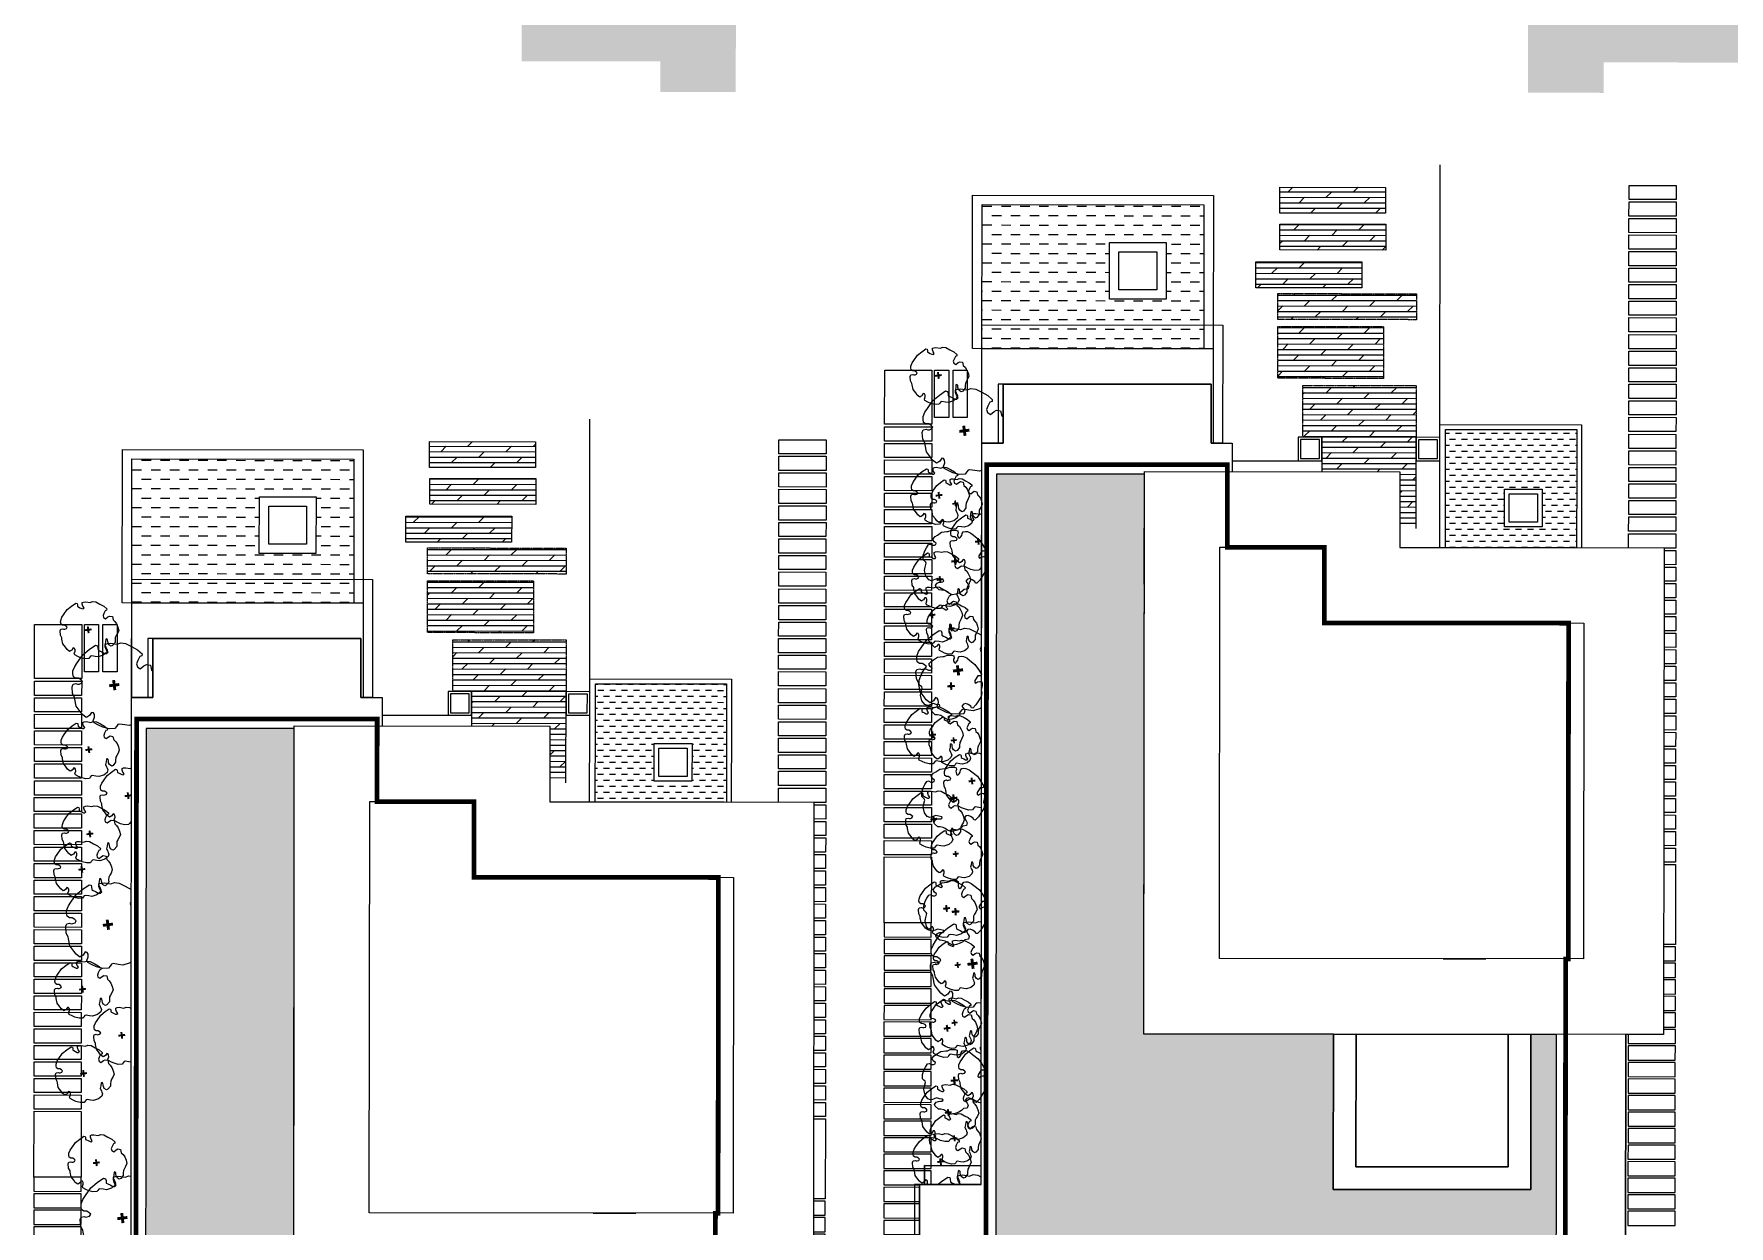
# Model space of a CAD drawing. Header units: millimetres. Extents: x -1030105 to 906887, y -616134 to 1220667.
# Drawn here: x -951746 to -915849, y -465396 to -440154 of the extents above; entities that cross this region are included whole.
import ezdxf

# ---------------------------------------------------------------- set-up
doc = ezdxf.new("R2010")
doc.units = ezdxf.units.MM
doc.header["$MEASUREMENT"] = 0
for name, pattern in [('240930  KHU B- TMB gời inno$0$HIDDEN_FEATURES', [0.16, 0.12, -0.04]), ('HIDDEN', [9.525, 6.35, -3.175]), ('XR-BV-3F PLAN$0$HIDDEN', [9.525, 6.35, -3.175])]:
    doc.linetypes.add(name, pattern=pattern)
doc.layers.get('Defpoints').update_dxf_attribs({"color": 1})
doc.layers.add('+ toa do mong', color=7, linetype='Continuous', true_color=0xfa1a05)
for name, color, linetype, lineweight in [('240930  KHU B- TMB gời inno$0$1. I-FURN', 252, 'Continuous', 18), ('240930  KHU B- TMB gời inno$0$GFA', 6, 'Continuous', 0), ('GFA', 6, 'Continuous', 0), ('QH_KTCQ_Caycanhquan', 97, 'Continuous', 18), ('XR-BV-3F PLAN$0$DA-FLOR-OTLN', 9, 'Continuous', 5), ('XR-BV-3F PLAN$0$DA-ROOF', 6, 'XR-BV-3F PLAN$0$HIDDEN', 20)]:
    doc.layers.add(name, color=color, linetype=linetype, lineweight=lineweight)
for name, color, linetype in [('240930  KHU B- TMB gời inno$0$DA-WALL-LOW', 1, 'Continuous'), ('240930  KHU B- TMB gời inno$0$XREF_LBC_ZONE B_BEACH VILLA 22 11 11$0$DA-FLOR-OTLN', 9, 'Continuous'), ('240930  KHU B- TMB gời inno$0$XREF_LBC_ZONE B_BEACH VILLA 22 11 11$0$DA-FLOR-PATT', 251, 'Continuous'), ('240930  KHU B- TMB gời inno$0$XREF_LBC_ZONE B_BEACH VILLA 22 11 11$0$DA-WALL-LOW', 1, 'Continuous'), ('DA-LANS-TREE', 7, 'Continuous'), ('DA-WALL-LOW', 1, 'Continuous'), ('XREF_LBC_ZONE B_BEACH VILLA 22 11 11$0$DA-FLOR-PATT', 251, 'Continuous')]:
    doc.layers.add(name, color=color, linetype=linetype)

# ---------------------------------------------------------------- blocks, each defined once
blk = doc.blocks.new('240930  KHU B- TMB gời inno$0$River Semi Roof plan')
at = {"layer": 'GFA', "true_color": 0x8c7854}
h = blk.add_hatch(dxfattribs=at)
h.set_pattern_fill('DOLMIT', color=35, scale=0.463266, angle=180)
h.set_pattern_definition([(180, (-298548.08297, -27398.88643), (4e-17, -0.115816588506), []), (225, (-298548.08297, -27398.88643), (0.23163317662, -0.23163317662), [0.1637893902, -0.32757878043])])
edge = h.paths.add_edge_path()
edge.add_line((11140, -15027), (11140, -21596))
edge.add_line((11140, -21596), (14212, -21596))
edge.add_line((14212, -21596), (14212, -23197))
edge.add_line((14212, -23197), (13569, -23197))
edge.add_line((13569, -23197), (13569, -26133))
edge.add_line((13569, -26133), (11277, -26133))
edge.add_line((11277, -26133), (11277, -24016))
edge.add_line((11277, -24016), (8955, -24016))
edge.add_line((8955, -24016), (8955, -15027))
edge.add_line((8955, -15027), (11140, -15027))
blk = doc.blocks.new('*U1352')
at = {"ltscale": 0.2}
blk.add_wipeout([(1098, 2400), (1098, 0), (0, 0), (0, 2400)], dxfattribs=at)
at = {"linetype": '240930  KHU B- TMB gời inno$0$HIDDEN_FEATURES', "ltscale": 20}
blk.add_lwpolyline([(0, 2400), (0, 0), (1098, 0), (1098, 2400)], close=True, dxfattribs=at)
blk = doc.blocks.new('*U1353')
at = {"ltscale": 0.2}
blk.add_wipeout([(1098, 2242), (1098, 0), (0, 0), (0, 2242)], dxfattribs=at)
at = {"linetype": '240930  KHU B- TMB gời inno$0$HIDDEN_FEATURES', "ltscale": 20}
blk.add_lwpolyline([(0, 2242), (0, 0), (1098, 0), (1098, 2242)], close=True, dxfattribs=at)
blk = doc.blocks.new('*U1354')
at = {"ltscale": 0.2}
blk.add_wipeout([(549, 2935), (549, 0), (0, 0), (0, 2935)], dxfattribs=at)
at = {"linetype": '240930  KHU B- TMB gời inno$0$HIDDEN_FEATURES', "ltscale": 20}
blk.add_lwpolyline([(0, 2935), (0, 0), (549, 0), (549, 2935)], close=True, dxfattribs=at)
blk = doc.blocks.new('*U1391')
at = {"ltscale": 0.2}
blk.add_wipeout([(549, 2242), (549, 0), (0, 0), (0, 2242)], dxfattribs=at)
at = {"color": 0, "linetype": 'ByBlock', "ltscale": 0.2}
blk.add_lwpolyline([(0, 2242), (0, 0), (549, 0), (549, 2242)], close=True, dxfattribs=at)
blk = doc.blocks.new('Xref Khu Spa-Wellness - TBM$0$TREE_T')
at = {"const_width": 100}
for points in [[(-124, 124), (124, -124)], [(124, 124), (-124, -124)]]:
    blk.add_lwpolyline(points, dxfattribs=at)
blk = doc.blocks.new('Xref Khu Spa-Wellness - TBM$0$TREE_5')
at = {"layer": 'QH_KTCQ_Caycanhquan', "color": 114, "true_color": 0x139b48}
blk.add_lwpolyline([(-936, 1164), (-781, 1299), (-578, 1386), (-423, 1425), (-249, 1454), (-181, 1415), (-143, 1289), (-85, 1222), (-17, 1193), (41, 1222), (31, 1347), (60, 1425), (80, 1473), (244, 1473), (370, 1434), (592, 1376), (776, 1212), (824, 1164), (960, 1106), (1114, 932), (1143, 845), (1076, 768), (1018, 748), (979, 710), (931, 642), (940, 565), (1018, 555), (1114, 565), (1192, 623), (1289, 632), (1366, 565), (1424, 487), (1472, 323), (1482, 169), (1501, -160), (1434, -440), (1356, -691), (1289, -720), (1240, -682), (1182, -614), (1124, -624), (1037, -643), (931, -662), (873, -701), (863, -769), (969, -798), (1056, -856), (1105, -923), (1066, -991), (989, -1068), (786, -1174), (718, -1290), (573, -1377), (341, -1416), (109, -1455), (-94, -1445), (-133, -1387), (-94, -1319), (-124, -1167), (-158, -1051), (-245, -987), (-362, -999), (-402, -1151), (-439, -1243), (-568, -1308), (-704, -1194), (-829, -1184), (-965, -1145), (-1129, -1049), (-1265, -942), (-1313, -778), (-1332, -653), (-1352, -546), (-1429, -421), (-1497, -334), (-1497, -131), (-1458, -54), (-1323, -44), (-1226, -92), (-1158, -160), (-1110, -208), (-1042, -218), (-1023, -170), (-1100, -44), (-1158, 82), (-1274, 140), (-1342, 178), (-1419, 227), (-1468, 352), (-1419, 565), (-1265, 787), (-1129, 864), (-965, 951), (-936, 999), (-936, 1086)], close=True, dxfattribs=at)
blk.add_blockref('Xref Khu Spa-Wellness - TBM$0$TREE_T', (0, 0), dxfattribs=at)
blk = doc.blocks.new('240930  KHU B- TMB gời inno$0$XCVVDFDF')
at = {"true_color": 0xcbc043}
h = blk.add_hatch(dxfattribs=at)
h.set_pattern_fill('AR-HBONE', color=53, scale=0.05, angle=137.6672496)
h.paths.add_polyline_path([(19904.251, -1664.718), (19904.251, -1669.416), (19904.506, -1669.416), (19904.506, -1664.718)])
at = {"true_color": 0x5d8311}
h = blk.add_hatch(dxfattribs=at)
h.set_pattern_fill('ANSI31', color=66)
h.paths.add_polyline_path([(19909.58, -1673.064), (19909.58, -1670.822), (19910.129, -1670.822), (19910.129, -1673.064)])
h.paths.add_polyline_path([(19910.129, -1673.064), (19910.129, -1670.822), (19909.58, -1670.822), (19909.58, -1673.064)])
h.paths.add_polyline_path([(19908.801, -1673.07), (19908.801, -1670.828), (19909.35, -1670.828), (19909.35, -1673.07)])
h.paths.add_polyline_path([(19909.35, -1673.07), (19909.35, -1670.828), (19908.801, -1670.828), (19908.801, -1673.07)])
h.paths.add_polyline_path([(19908, -1672.562), (19908, -1670.32), (19908.549, -1670.32), (19908.549, -1672.562)])
h.paths.add_polyline_path([(19908.549, -1672.562), (19908.549, -1670.32), (19908, -1670.32), (19908, -1672.562)])
h.paths.add_polyline_path([(19907.328, -1673.718), (19907.328, -1670.783), (19907.877, -1670.783), (19907.877, -1673.718)])
h.paths.add_polyline_path([(19907.877, -1673.718), (19907.877, -1670.783), (19907.328, -1670.783), (19907.328, -1673.718)])
h.paths.add_polyline_path([(19906.084, -1673.025), (19906.084, -1670.783), (19907.182, -1670.783), (19907.182, -1673.025)])
h.paths.add_polyline_path([(19907.182, -1673.025), (19907.182, -1670.783), (19906.084, -1670.783), (19906.084, -1673.025)])
h.paths.add_polyline_path([(19904.837, -1673.718), (19904.837, -1671.318), (19905.935, -1671.318), (19905.935, -1673.718)])
h.paths.add_polyline_path([(19905.935, -1673.718), (19905.935, -1671.318), (19904.837, -1671.318), (19904.837, -1673.718)])
h = blk.add_hatch(dxfattribs=at)
h.set_pattern_fill('ANSI31', color=66)
h.paths.add_polyline_path([(19904.837, -1673.718), (19904.837, -1671.318), (19905.935, -1671.318), (19905.935, -1673.718)])
h.paths.add_polyline_path([(19905.935, -1673.718), (19905.935, -1671.318), (19904.837, -1671.318), (19904.837, -1673.718)])
at = {"layer": '240930  KHU B- TMB gời inno$0$XREF_LBC_ZONE B_BEACH VILLA 22 11 11$0$DA-FLOR-PATT'}
h = blk.add_hatch(dxfattribs=at)
h.set_pattern_fill('DASH', color=153, scale=1.6, angle=90)
h.set_pattern_definition([(90, (20142.20993, -1612.81), (-0.2, 0.2), [0.2, -0.2])])
h.paths.add_polyline_path([(19907.756, -1667.218), (19908.956, -1667.218), (19908.956, -1668.418), (19907.756, -1668.418)], flags=16)
h.paths.add_polyline_path([(19906.706, -1664.518), (19909.756, -1664.518), (19909.756, -1669.218), (19906.706, -1669.218)])
h = blk.add_hatch(dxfattribs=at)
h.set_pattern_fill('DASH', color=153, scale=0.04, angle=90)
h.set_pattern_definition([(90, (19775.41599, -1612.61), (-0.127, 0.127), [0.127, -0.127])])
h.paths.add_polyline_path([(19902.944, -1676.386), (19902.944, -1675.586), (19903.744, -1675.586), (19903.744, -1676.386)], flags=16)
h.paths.add_polyline_path([(19901.656, -1674.338), (19905.006, -1674.338), (19905.006, -1677.118), (19901.656, -1677.118)])
at = {"elevation": 0}
for points in [[(19889.006, -1664.413), (19889.006, -1663.113), (19881.196, -1663.113), (19881.196, -1669.268), (19883.096, -1669.268)], [(19904.706, -1669.268), (19905.956, -1669.268), (19905.956, -1664.863), (19904.706, -1664.863)], [(19902.506, -1669.718), (19902.506, -1669.718)]]:
    blk.add_lwpolyline(points, dxfattribs=at)
at = {"layer": '240930  KHU B- TMB gời inno$0$1. I-FURN'}
blk.add_line((19899.506, -1664.518), (19884.806, -1664.518), dxfattribs=at)
for points in [[(19889.406, -1664.518), (19889.406, -1663.318), (19881.806, -1663.318)], [(19899.506, -1665.318), (19899.506, -1664.518), (19904.706, -1664.518), (19904.706, -1665.418)], [(19904.706, -1664.518), (19904.706, -1669.718), (19904.206, -1669.718)], [(19904.506, -1664.718), (19904.506, -1669.416), (19904.506, -1669.416)]]:
    blk.add_lwpolyline(points, dxfattribs=at)
blk.add_lwpolyline([(19904.706, -1664.518), (19907.206, -1664.518), (19907.206, -1669.618), (19904.706, -1669.618)], close=True, dxfattribs=at)
at = {"layer": '240930  KHU B- TMB gời inno$0$1. I-FURN', "elevation": 0}
blk.add_lwpolyline([(19904.506, -1669.416), (19902.905, -1669.416)], dxfattribs=at)
at = {"layer": '240930  KHU B- TMB gời inno$0$DA-WALL-LOW', "color": 251}
blk.add_lwpolyline([(19882.806, -1667.768), (19881.806, -1667.768), (19881.786, -1663.313), (19889.406, -1663.318), (19889.406, -1664.518), (19907.206, -1664.518), (19907.206, -1669.618), (19904.706, -1669.618), (19904.706, -1669.718), (19902.905, -1669.718)], dxfattribs=at)
blk.add_lwpolyline([(19903.806, -1669.718), (19902.905, -1669.718), (19902.905, -1671.718), (19903.806, -1671.718)], close=True, dxfattribs=at)
at = {"layer": '240930  KHU B- TMB gời inno$0$XREF_LBC_ZONE B_BEACH VILLA 22 11 11$0$DA-FLOR-OTLN'}
blk.add_lwpolyline([(19904.706, -1664.518), (19906.706, -1664.518), (19906.706, -1669.418), (19904.706, -1669.418)], close=True, dxfattribs=at)
at = {"layer": '240930  KHU B- TMB gời inno$0$XREF_LBC_ZONE B_BEACH VILLA 22 11 11$0$DA-FLOR-OTLN', "color": 251, "elevation": 0}
blk.add_lwpolyline([(19904.337, -1671.718), (19903.806, -1671.718), (19903.806, -1669.718), (19904.337, -1669.718)], close=True, dxfattribs=at)
at = {"layer": '240930  KHU B- TMB gời inno$0$XREF_LBC_ZONE B_BEACH VILLA 22 11 11$0$DA-FLOR-PATT'}
blk.add_line((19904.706, -1674.218), (19910.606, -1674.218), dxfattribs=at)
for points in [[(19888.246, -1662.46), (19887.946, -1662.46), (19887.946, -1663.46), (19888.246, -1663.46)], [(19888.596, -1662.46), (19888.296, -1662.46), (19888.296, -1663.46), (19888.596, -1663.46)], [(19888.946, -1662.46), (19888.646, -1662.46), (19888.646, -1663.46), (19888.946, -1663.46)], [(19889.296, -1662.46), (19888.996, -1662.46), (19888.996, -1663.46), (19889.296, -1663.46)], [(19889.646, -1662.46), (19889.346, -1662.46), (19889.346, -1663.46), (19889.646, -1663.46)], [(19889.996, -1662.46), (19889.696, -1662.46), (19889.696, -1663.46), (19889.996, -1663.46)], [(19890.346, -1662.46), (19890.046, -1662.46), (19890.046, -1663.46), (19890.346, -1663.46)], [(19890.696, -1662.46), (19890.396, -1662.46), (19890.396, -1663.46), (19890.696, -1663.46)], [(19891.046, -1662.46), (19890.746, -1662.46), (19890.746, -1663.46), (19891.046, -1663.46)], [(19891.396, -1662.46), (19891.096, -1662.46), (19891.096, -1663.46), (19891.396, -1663.46)], [(19891.746, -1662.46), (19891.446, -1662.46), (19891.446, -1663.46), (19891.746, -1663.46)], [(19892.096, -1662.46), (19891.796, -1662.46), (19891.796, -1663.46), (19892.096, -1663.46)], [(19892.446, -1662.46), (19892.146, -1662.46), (19892.146, -1663.46), (19892.446, -1663.46)], [(19892.796, -1662.46), (19892.496, -1662.46), (19892.496, -1663.46), (19892.796, -1663.46)], [(19893.146, -1662.46), (19892.846, -1662.46), (19892.846, -1663.46), (19893.146, -1663.46)], [(19893.496, -1662.46), (19893.196, -1662.46), (19893.196, -1663.46), (19893.496, -1663.46)], [(19893.846, -1662.46), (19893.546, -1662.46), (19893.546, -1663.46), (19893.846, -1663.46)], [(19894.196, -1662.46), (19893.896, -1662.46), (19893.896, -1663.46), (19894.196, -1663.46)], [(19894.546, -1662.46), (19894.246, -1662.46), (19894.246, -1663.46), (19894.546, -1663.46)], [(19894.546, -1662.46), (19895.94, -1662.46), (19895.94, -1663.46), (19894.546, -1663.46)], [(19895.986, -1662.46), (19896.286, -1662.46), (19896.286, -1663.46), (19895.986, -1663.46)], [(19896.336, -1662.46), (19896.636, -1662.46), (19896.636, -1663.46), (19896.336, -1663.46)], [(19896.686, -1662.46), (19896.986, -1662.46), (19896.986, -1663.46), (19896.686, -1663.46)], [(19897.036, -1662.46), (19897.336, -1662.46), (19897.336, -1663.46), (19897.036, -1663.46)], [(19897.386, -1662.46), (19897.686, -1662.46), (19897.686, -1663.46), (19897.386, -1663.46)], [(19897.736, -1662.46), (19898.036, -1662.46), (19898.036, -1663.46), (19897.736, -1663.46)], [(19898.086, -1662.46), (19898.386, -1662.46), (19898.386, -1663.46), (19898.086, -1663.46)], [(19898.436, -1662.46), (19898.736, -1662.46), (19898.736, -1663.46), (19898.436, -1663.46)], [(19898.786, -1662.46), (19899.086, -1662.46), (19899.086, -1663.46), (19898.786, -1663.46)], [(19899.136, -1662.46), (19899.436, -1662.46), (19899.436, -1663.46), (19899.136, -1663.46)], [(19899.486, -1662.46), (19899.786, -1662.46), (19899.786, -1663.46), (19899.486, -1663.46)], [(19899.836, -1662.46), (19900.136, -1662.46), (19900.136, -1663.46), (19899.836, -1663.46)], [(19900.186, -1662.46), (19900.486, -1662.46), (19900.486, -1663.46), (19900.186, -1663.46)], [(19900.536, -1662.46), (19900.836, -1662.46), (19900.836, -1663.46), (19900.536, -1663.46)], [(19900.886, -1662.46), (19901.186, -1662.46), (19901.186, -1663.46), (19900.886, -1663.46)], [(19901.236, -1662.46), (19901.536, -1662.46), (19901.536, -1663.46), (19901.236, -1663.46)], [(19901.586, -1662.46), (19901.886, -1662.46), (19901.886, -1663.46), (19901.586, -1663.46)], [(19901.936, -1662.46), (19902.236, -1662.46), (19902.236, -1663.46), (19901.936, -1663.46)], [(19902.286, -1662.46), (19902.586, -1662.46), (19902.586, -1663.46), (19902.286, -1663.46)], [(19902.636, -1662.46), (19902.936, -1662.46), (19902.936, -1663.46), (19902.636, -1663.46)], [(19902.996, -1662.46), (19903.296, -1662.46), (19903.296, -1663.46), (19902.996, -1663.46)], [(19903.346, -1662.46), (19903.646, -1662.46), (19903.646, -1663.46), (19903.346, -1663.46)], [(19903.696, -1662.46), (19903.996, -1662.46), (19903.996, -1663.46), (19903.696, -1663.46)], [(19904.046, -1662.46), (19904.346, -1662.46), (19904.346, -1663.46), (19904.046, -1663.46)], [(19904.396, -1662.46), (19904.696, -1662.46), (19904.696, -1663.46), (19904.396, -1663.46)], [(19904.746, -1662.46), (19905.046, -1662.46), (19905.046, -1663.46), (19904.746, -1663.46)], [(19905.106, -1662.46), (19906.246, -1662.46), (19906.246, -1663.46), (19905.106, -1663.46)], [(19906.246, -1663.518), (19906.246, -1663.818), (19905.246, -1663.818), (19905.246, -1663.518)], [(19906.246, -1663.908), (19906.246, -1664.208), (19905.246, -1664.208), (19905.246, -1663.908)], [(19906.706, -1664.318), (19909.956, -1664.318), (19909.956, -1669.418), (19906.706, -1669.418)], [(19906.706, -1664.518), (19909.756, -1664.518), (19909.756, -1669.218), (19906.706, -1669.218)], [(19907.756, -1667.218), (19908.956, -1667.218), (19908.956, -1668.418), (19907.756, -1668.418)], [(19907.956, -1667.418), (19908.756, -1667.418), (19908.756, -1668.218), (19907.956, -1668.218)], [(19901.556, -1674.218), (19905.106, -1674.218), (19905.106, -1677.218), (19901.556, -1677.218)], [(19901.656, -1674.338), (19905.006, -1674.338), (19905.006, -1677.118), (19901.656, -1677.118)], [(19902.944, -1675.586), (19903.744, -1675.586), (19903.744, -1676.386), (19902.944, -1676.386)], [(19903.044, -1675.686), (19903.644, -1675.686), (19903.644, -1676.286), (19903.044, -1676.286)], [(19888.456, -1678.218), (19888.156, -1678.218), (19888.156, -1679.218), (19888.456, -1679.218)], [(19888.806, -1678.218), (19888.506, -1678.218), (19888.506, -1679.218), (19888.806, -1679.218)], [(19889.156, -1678.218), (19888.856, -1678.218), (19888.856, -1679.218), (19889.156, -1679.218)], [(19889.506, -1678.218), (19889.206, -1678.218), (19889.206, -1679.218), (19889.506, -1679.218)], [(19889.856, -1678.218), (19889.556, -1678.218), (19889.556, -1679.218), (19889.856, -1679.218)], [(19890.206, -1678.218), (19889.906, -1678.218), (19889.906, -1679.218), (19890.206, -1679.218)], [(19890.556, -1678.218), (19890.256, -1678.218), (19890.256, -1679.218), (19890.556, -1679.218)], [(19890.906, -1678.218), (19890.606, -1678.218), (19890.606, -1679.218), (19890.906, -1679.218)], [(19891.256, -1678.218), (19890.956, -1678.218), (19890.956, -1679.218), (19891.256, -1679.218)], [(19891.606, -1678.218), (19891.306, -1678.218), (19891.306, -1679.218), (19891.606, -1679.218)], [(19891.956, -1678.218), (19891.656, -1678.218), (19891.656, -1679.218), (19891.956, -1679.218)], [(19892.306, -1678.218), (19892.006, -1678.218), (19892.006, -1679.218), (19892.306, -1679.218)], [(19892.656, -1678.218), (19892.356, -1678.218), (19892.356, -1679.218), (19892.656, -1679.218)], [(19893.006, -1678.218), (19892.706, -1678.218), (19892.706, -1679.218), (19893.006, -1679.218)], [(19893.356, -1678.218), (19893.056, -1678.218), (19893.056, -1679.218), (19893.356, -1679.218)], [(19893.706, -1678.218), (19893.406, -1678.218), (19893.406, -1679.218), (19893.706, -1679.218)], [(19894.056, -1678.218), (19893.756, -1678.218), (19893.756, -1679.218), (19894.056, -1679.218)], [(19894.106, -1678.218), (19895.8, -1678.218), (19895.8, -1679.218), (19894.106, -1679.218)], [(19895.846, -1678.218), (19896.146, -1678.218), (19896.146, -1679.218), (19895.846, -1679.218)], [(19896.196, -1678.218), (19896.496, -1678.218), (19896.496, -1679.218), (19896.196, -1679.218)], [(19896.546, -1678.218), (19896.846, -1678.218), (19896.846, -1679.218), (19896.546, -1679.218)], [(19896.896, -1678.218), (19897.196, -1678.218), (19897.196, -1679.218), (19896.896, -1679.218)], [(19897.246, -1678.218), (19897.546, -1678.218), (19897.546, -1679.218), (19897.246, -1679.218)], [(19897.596, -1678.218), (19897.896, -1678.218), (19897.896, -1679.218), (19897.596, -1679.218)], [(19897.946, -1678.218), (19898.246, -1678.218), (19898.246, -1679.218), (19897.946, -1679.218)], [(19898.296, -1678.218), (19898.596, -1678.218), (19898.596, -1679.218), (19898.296, -1679.218)], [(19898.646, -1678.218), (19898.946, -1678.218), (19898.946, -1679.218), (19898.646, -1679.218)], [(19898.996, -1678.218), (19899.296, -1678.218), (19899.296, -1679.218), (19898.996, -1679.218)], [(19899.346, -1678.218), (19899.646, -1678.218), (19899.646, -1679.218), (19899.346, -1679.218)], [(19899.696, -1678.218), (19899.996, -1678.218), (19899.996, -1679.218), (19899.696, -1679.218)], [(19900.046, -1678.218), (19900.346, -1678.218), (19900.346, -1679.218), (19900.046, -1679.218)], [(19900.396, -1678.218), (19900.696, -1678.218), (19900.696, -1679.218), (19900.396, -1679.218)], [(19900.746, -1678.218), (19901.046, -1678.218), (19901.046, -1679.218), (19900.746, -1679.218)], [(19901.096, -1678.218), (19901.396, -1678.218), (19901.396, -1679.218), (19901.096, -1679.218)], [(19901.446, -1678.218), (19901.746, -1678.218), (19901.746, -1679.218), (19901.446, -1679.218)], [(19901.796, -1678.218), (19902.096, -1678.218), (19902.096, -1679.218), (19901.796, -1679.218)], [(19902.146, -1678.218), (19902.446, -1678.218), (19902.446, -1679.218), (19902.146, -1679.218)], [(19902.496, -1678.218), (19902.796, -1678.218), (19902.796, -1679.218), (19902.496, -1679.218)], [(19902.856, -1678.218), (19903.156, -1678.218), (19903.156, -1679.218), (19902.856, -1679.218)], [(19903.206, -1678.218), (19903.506, -1678.218), (19903.506, -1679.218), (19903.206, -1679.218)], [(19903.556, -1678.218), (19903.856, -1678.218), (19903.856, -1679.218), (19903.556, -1679.218)], [(19903.906, -1678.218), (19904.206, -1678.218), (19904.206, -1679.218), (19903.906, -1679.218)], [(19904.256, -1678.218), (19904.556, -1678.218), (19904.556, -1679.218), (19904.256, -1679.218)], [(19904.606, -1678.218), (19904.906, -1678.218), (19904.906, -1679.218), (19904.606, -1679.218)], [(19904.966, -1678.218), (19905.266, -1678.218), (19905.266, -1679.218), (19904.966, -1679.218)], [(19905.316, -1678.218), (19905.616, -1678.218), (19905.616, -1679.218), (19905.316, -1679.218)], [(19905.666, -1678.218), (19905.966, -1678.218), (19905.966, -1679.218), (19905.666, -1679.218)], [(19906.016, -1678.218), (19906.316, -1678.218), (19906.316, -1679.218), (19906.016, -1679.218)], [(19906.366, -1678.218), (19906.666, -1678.218), (19906.666, -1679.218), (19906.366, -1679.218)], [(19906.716, -1678.218), (19907.016, -1678.218), (19907.016, -1679.218), (19906.716, -1679.218)], [(19907.076, -1678.218), (19907.376, -1678.218), (19907.376, -1679.218), (19907.076, -1679.218)], [(19907.426, -1678.218), (19907.726, -1678.218), (19907.726, -1679.218), (19907.426, -1679.218)], [(19907.776, -1678.218), (19908.076, -1678.218), (19908.076, -1679.218), (19907.776, -1679.218)], [(19908.126, -1678.218), (19908.426, -1678.218), (19908.426, -1679.218), (19908.126, -1679.218)], [(19908.476, -1678.218), (19908.776, -1678.218), (19908.776, -1679.218), (19908.476, -1679.218)], [(19908.826, -1678.218), (19909.126, -1678.218), (19909.126, -1679.218), (19908.826, -1679.218)], [(19909.176, -1678.218), (19909.476, -1678.218), (19909.476, -1679.218), (19909.176, -1679.218)], [(19909.526, -1678.218), (19909.826, -1678.218), (19909.826, -1679.218), (19909.526, -1679.218)], [(19909.876, -1678.218), (19910.176, -1678.218), (19910.176, -1679.218), (19909.876, -1679.218)]]:
    blk.add_lwpolyline(points, close=True, dxfattribs=at)
at = {"layer": 'QH_KTCQ_Caycanhquan', "color": 116}
for p, xscale, yscale, zscale, rotation in [((19896.742, -1663.509, -0.003), 0.0004092055995215086, 0.0004092055995215086, 0.0004092055995215086, 52.2616449089547), ((19898.526, -1663.485, -0.003), 0.0004092055995215086, 0.0004092055995215086, 0.0004092055995215086, 52.2616449089547), ((19899.892, -1664.02, -0.003), 0.0006138083992822629, 0.0006138083992822629, 0.0006138083992822629, 52.26164490895471), ((19901.063, -1663.468, -0.003), 0.0004092055995215086, 0.0004092055995215086, 0.0004092055995215086, 52.2616449089547), ((19888.32, -1664.213, -0.003), 0.0006138083992822629, 0.0006138083992822629, 0.0006138083992822629, 52.26164490895471), ((19889.491, -1663.662, -0.003), 0.0004092055995215086, 0.0004092055995215086, 0.0004092055995215086, 52.2616449089547), ((19890.531, -1663.822, -0.003), 0.0004092055995215086, 0.0004092055995215086, 0.0004092055995215086, 52.2616449089547), ((19892.315, -1663.798, -0.003), 0.0004092055995215086, 0.0004092055995215086, 0.0004092055995215086, 52.2616449089547), ((19893.681, -1664.333, -0.003), 0.0006138083992822629, 0.0006138083992822629, 0.0006138083992822629, 52.26164490895471), ((19894.852, -1663.782, -0.003), 0.0004092055995215086, 0.0004092055995215086, 0.0004092055995215086, 52.2616449089547), ((19901.815, -1663.637, -0.003), 0.0004092055995215086, 0.0004092055995215086, 0.0004092055995215086, 52.2616449089547), ((19903.599, -1663.613, -0.003), 0.0004092055995215086, 0.0004092055995215086, 0.0004092055995215086, 52.2616449089547), ((19904.965, -1664.149, -0.003), 0.0006138083992822629, 0.0006138083992822629, 0.0006138083992822629, 52.26164490895471), ((19906.136, -1663.597, -0.003), 0.0004092055995215086, 0.0004092055995215086, 0.0004092055995215086, 52.2616449089547), ((19891.34, -1664.631, -0.003), 0.0004092055995215086, 0.0004092055995215086, 0.0004092055995215086, 52.2616449089547), ((19897.551, -1664.317, -0.003), 0.0004092055995215086, 0.0004092055995215086, 0.0004092055995215086, 52.2616449089547), ((19902.624, -1664.446, -0.003), 0.0004092055995215086, 0.0004092055995215086, 0.0004092055995215086, 52.2616449089547)]:
    blk.add_blockref('Xref Khu Spa-Wellness - TBM$0$TREE_5', p, dxfattribs=dict(at, xscale=xscale, yscale=yscale, zscale=zscale, rotation=rotation))
at = {"layer": '240930  KHU B- TMB gời inno$0$XREF_LBC_ZONE B_BEACH VILLA 22 11 11$0$DA-FLOR-PATT', "color": 251, "true_color": 0x636466, "extrusion": (4.83519e-08, -1.10945e-15, -1), "xscale": 0.001, "yscale": 0.001, "zscale": -0.001, "rotation": 180}
for name, p in [('*U1391', (-19908.801, -1670.828, 0.001)), ('*U1391', (-19909.58, -1670.822, 0.001)), ('*U1352', (-19904.837, -1671.318, 0.001))]:
    blk.add_blockref(name, p, dxfattribs=at)
at = {"layer": '240930  KHU B- TMB gời inno$0$DA-WALL-LOW', "color": 251, "true_color": 0x636466}
blk.add_lwpolyline([(19902.905, -1673.718), (19904.837, -1673.718), (19904.837, -1671.718), (19903.806, -1671.718)], dxfattribs=at)
at = {"layer": '240930  KHU B- TMB gời inno$0$XREF_LBC_ZONE B_BEACH VILLA 22 11 11$0$DA-FLOR-OTLN', "color": 7}
blk.add_line((19904.837, -1673.718, 0), (19904.837, -1671.718, 0), dxfattribs=at)
at = {"layer": '240930  KHU B- TMB gời inno$0$XREF_LBC_ZONE B_BEACH VILLA 22 11 11$0$DA-FLOR-PATT', "color": 251, "elevation": 0}
blk.add_lwpolyline([(19904.787, -1671.668), (19904.787, -1671.268), (19904.387, -1671.268), (19904.387, -1671.668)], close=True, dxfattribs=at)
at = {"layer": '240930  KHU B- TMB gời inno$0$XREF_LBC_ZONE B_BEACH VILLA 22 11 11$0$DA-FLOR-PATT', "color": 7, "elevation": 0}
blk.add_lwpolyline([(19904.787, -1674.168), (19904.787, -1673.768), (19904.387, -1673.768), (19904.387, -1674.168)], close=True, dxfattribs=at)
at = {"layer": '240930  KHU B- TMB gời inno$0$XREF_LBC_ZONE B_BEACH VILLA 22 11 11$0$DA-WALL-LOW', "color": 251, "elevation": 0}
blk.add_lwpolyline([(19904.337, -1671.718), (19904.837, -1671.718), (19904.837, -1671.218), (19904.337, -1671.218)], close=True, dxfattribs=at)
at = {"layer": '240930  KHU B- TMB gời inno$0$XREF_LBC_ZONE B_BEACH VILLA 22 11 11$0$DA-WALL-LOW', "color": 7, "elevation": 0}
blk.add_lwpolyline([(19904.337, -1674.218), (19904.837, -1674.218), (19904.837, -1673.718), (19904.337, -1673.718)], close=True, dxfattribs=at)
at = {"layer": '240930  KHU B- TMB gời inno$0$XREF_LBC_ZONE B_BEACH VILLA 22 11 11$0$DA-FLOR-PATT', "color": 251, "true_color": 0x636466, "extrusion": (4.83519e-08, -1.10945e-15, -1), "xscale": 0.001, "yscale": 0.001, "zscale": -0.001, "rotation": 180}
blk.add_blockref('*U1353', (-19906.084, -1670.783, 0.001), dxfattribs=at)
blk.add_blockref('*U1354', (-19907.328, -1670.783, 0.001), dxfattribs=at)
blk.add_blockref('*U1391', (-19908, -1670.32, 0.001), dxfattribs=at)
at = {"layer": 'GFA', "true_color": 0x8c7854}
h = blk.add_hatch(dxfattribs=at)
h.set_pattern_fill('DOLMIT', color=35, scale=0.46, angle=90)
h.set_pattern_definition([(90, (0, 0), (-0.115, 7e-18), []), (135, (0, 0), (-0.2299999996, -0.2299999996), [0.16263456, -0.325269119])])
h.paths.add_polyline_path([(19905.935, -1671.318), (19904.837, -1671.318), (19904.837, -1673.718), (19905.935, -1673.718)])
h.paths.add_polyline_path([(19907.182, -1670.783), (19906.084, -1670.783), (19906.084, -1673.025), (19907.182, -1673.025)])
h.paths.add_polyline_path([(19907.877, -1670.783), (19907.328, -1670.783), (19907.328, -1673.718), (19907.877, -1673.718)])
h.paths.add_polyline_path([(19908.549, -1670.32), (19908, -1670.32), (19908, -1672.562), (19908.549, -1672.562)])
h.paths.add_polyline_path([(19909.35, -1670.828), (19908.801, -1670.828), (19908.801, -1673.07), (19909.35, -1673.07)])
h.paths.add_polyline_path([(19910.129, -1670.822), (19909.58, -1670.822), (19909.58, -1673.064), (19910.129, -1673.064)])
h.paths.add_polyline_path([(19904.837, -1671.718), (19903.806, -1671.718), (19903.806, -1671.718), (19902.905, -1671.718), (19902.905, -1673.718), (19904.837, -1673.718)])
at = {"color": 2}
blk.add_wipeout([(19904.706, -1664.518), (19904.706, -1664.968), (19905.956, -1664.968), (19905.956, -1669.373), (19904.706, -1669.373), (19904.706, -1669.823), (19904.106, -1669.823), (19904.106, -1673.373), (19902.506, -1673.373), (19902.506, -1678.968), (19892.196, -1678.968), (19892.196, -1678.168), (19882.396, -1678.168), (19882.396, -1677.068), (19882.396, -1670.463), (19883.446, -1670.463), (19883.446, -1669.823), (19883.096, -1669.823), (19883.096, -1669.373), (19881.196, -1669.373), (19881.196, -1663.218), (19889.006, -1663.218), (19889.006, -1664.518)], dxfattribs=at)
at = {"layer": 'GFA', "true_color": 0xb75434}
h = blk.add_hatch(dxfattribs=at)
h.set_pattern_fill('AR-RSHKE', color=15, scale=0.04, angle=180)
h.set_pattern_definition([(180, (-3.1502, 24.6194), (-1.02, -0.48), [0.24, -0.2, 0.28, -0.12, 0.36, -0.16]), (180, (-3.3902, 24.5994), (-1.02, -0.48), [0.2, -0.76, 0.16, -0.24]), (180, (-3.8702, 24.6494), (-1.02, -0.48), [0.12, -1.24]), (270, (-3.15018, 24.61938), (0.34, -0.48), [0.46, -1.46]), (270, (-3.39018, 24.61938), (0.34, -0.48), [0.45, -1.47]), (270, (-3.59018, 24.61938), (0.34, -0.48), [0.42, -1.5]), (270, (-3.87018, 24.64938), (0.34, -0.48), [0.46, -1.46]), (270, (-3.99018, 24.64938), (0.34, -0.48), [0.46, -1.46]), (270, (-4.35018, 24.61938), (0.34, -0.48), [0.44, -1.48])])
h.paths.add_polyline_path([(19883.751, -1676.7), (19892.196, -1676.7), (19892.196, -1676.158), (19888.911, -1676.158), (19888.911, -1671.978), (19892.196, -1671.978), (19892.196, -1667.963), (19904.051, -1667.963), (19904.051, -1664.83), (19883.751, -1664.83)])
at = {"layer": '+ toa do mong', "linetype": 'HIDDEN', "ltscale": 0.1}
blk.add_line((19896.396, -1676.948, 0), (19900.906, -1676.948, 0), dxfattribs=at)
at = {"layer": '+ toa do mong', "linetype": 'HIDDEN', "ltscale": 100, "const_width": 0.1, "elevation": 0}
blk.add_lwpolyline([(19900.906, -1676.948), (19893.796, -1676.948), (19893.796, -1676.893), (19883.551, -1676.893), (19883.551, -1664.623), (19904.251, -1664.623), (19904.251, -1669.718), (19902.506, -1669.718), (19902.506, -1671.773), (19900.906, -1671.773), (19900.906, -1676.948)], dxfattribs=at)
at = {"elevation": 0}
for points in [[(19889.006, -1664.518), (19889.006, -1663.218), (19881.196, -1663.218), (19881.196, -1669.373), (19883.096, -1669.373)], [(19892.196, -1676.9), (19883.551, -1676.9), (19883.551, -1664.63), (19904.251, -1664.63), (19904.251, -1669.725), (19904.106, -1669.725)], [(19904.706, -1669.373), (19905.956, -1669.373), (19905.956, -1664.968), (19904.706, -1664.968)], [(19902.506, -1669.823), (19902.506, -1669.823)], [(19892.196, -1671.978), (19888.911, -1671.978), (19888.911, -1676.158), (19892.196, -1676.158)], [(19892.196, -1672.458), (19889.391, -1672.458), (19889.391, -1675.678), (19892.196, -1675.678)], [(19882.396, -1677.068), (19882.396, -1678.168), (19892.196, -1678.168)]]:
    blk.add_lwpolyline(points, dxfattribs=at)
for points in [[(19904.706, -1664.518), (19904.706, -1664.968), (19905.956, -1664.968), (19905.956, -1669.373), (19904.706, -1669.373), (19904.706, -1669.823), (19904.106, -1669.823), (19904.106, -1673.373), (19902.506, -1673.373), (19902.506, -1678.968), (19892.196, -1678.968), (19892.196, -1678.168), (19882.396, -1678.168), (19882.396, -1677.068), (19882.396, -1670.463), (19883.446, -1670.463), (19883.446, -1669.823), (19883.096, -1669.823), (19883.096, -1669.373), (19881.196, -1669.373), (19881.196, -1663.218), (19889.006, -1663.218), (19889.006, -1664.518)], [(19892.196, -1671.978), (19892.196, -1676.158), (19888.911, -1676.158), (19888.911, -1671.978)], [(19892.196, -1672.458), (19892.196, -1675.678), (19889.391, -1675.678), (19889.391, -1672.458)]]:
    blk.add_lwpolyline(points, close=True)
for points in [[(19892.196, -1667.963), (19904.106, -1667.963), (19904.106, -1673.373), (19902.506, -1673.373), (19902.506, -1678.968), (19892.196, -1678.968)], [(19893.796, -1677.268), (19893.796, -1669.563), (19902.506, -1669.563), (19902.506, -1671.773), (19900.906, -1671.773), (19900.906, -1677.268)], [(19892.196, -1671.978), (19888.911, -1671.978), (19888.911, -1676.158), (19892.196, -1676.158)], [(19892.196, -1672.458), (19889.391, -1672.458), (19889.391, -1675.678), (19892.196, -1675.678)]]:
    blk.add_lwpolyline(points, close=True, dxfattribs=at)
at = {"color": 252}
blk.add_lwpolyline([(19902.506, -1669.563), (19902.506, -1671.773), (19900.906, -1671.773), (19900.906, -1677.268), (19893.796, -1677.268), (19893.796, -1669.563)], close=True, dxfattribs=at)
at = {"layer": 'GFA', "color": 15, "true_color": 0xb75434, "elevation": 0}
blk.add_lwpolyline([(19883.751, -1676.7), (19892.196, -1676.7), (19892.196, -1676.158), (19888.911, -1676.158), (19888.911, -1671.978), (19892.196, -1671.978), (19892.196, -1667.963), (19904.051, -1667.963), (19904.051, -1664.83), (19883.751, -1664.83)], close=True, dxfattribs=at)
at = {"layer": 'XR-BV-3F PLAN$0$DA-FLOR-OTLN', "elevation": 0}
blk.add_lwpolyline([(19893.796, -1674.303), (19893.796, -1675.203)], dxfattribs=at)
at = {"layer": 'XR-BV-3F PLAN$0$DA-ROOF', "elevation": 0}
blk.add_lwpolyline([(19892.196, -1671.978), (19892.196, -1667.963), (19904.106, -1667.963), (19904.106, -1673.373), (19902.506, -1673.373), (19902.506, -1677.068)], dxfattribs=at)
blk = doc.blocks.new('240930  KHU B- TMB gời inno$0$A$C28D14FEE')
at = {"color": 7, "xscale": 999.9999999999967, "yscale": 999.9999999999967, "zscale": 999.9999999999967}
blk.add_blockref('240930  KHU B- TMB gời inno$0$XCVVDFDF', (-19910806, 1679518, 0), dxfattribs=at)
at = {"layer": 'QH_KTCQ_Caycanhquan', "color": 116}
for p, xscale, yscale, zscale, rotation in [((-19597, 15567, -4), 0.4523458348832903, 0.4523458348832903, 0.4523458348832903, 318.5467553086711), ((-13617, 15590, -4), 0.4523458348832903, 0.4523458348832903, 0.4523458348832903, 318.5467553086711), ((-11247, 15644, -4), 0.4523458348832903, 0.4523458348832903, 0.4523458348832903, 318.5467553086711), ((-20823, 15564, -3), 0.3613160547961033, 0.3613160547961033, 0.3613160547961033, 52.2616449089547), ((-18374, 15564, -3), 0.3613160547961033, 0.3613160547961033, 0.3613160547961033, 52.2616449089547), ((-17150, 15497, -3), 0.3613160547961033, 0.3613160547961033, 0.3613160547961033, 52.2616449089547), ((-16022, 15545, -4), 0.4523458348832903, 0.4523458348832903, 0.4523458348832903, 318.5467553086711), ((-14799, 15541, -3), 0.3613160547961033, 0.3613160547961033, 0.3613160547961033, 52.2616449089547), ((-12394, 15586, -3), 0.3613160547961033, 0.3613160547961033, 0.3613160547961033, 52.2616449089547), ((-10024, 15640, -3), 0.3613160547961033, 0.3613160547961033, 0.3613160547961033, 52.2616449089547), ((-8603, 15562, -4), 0.4523458348832903, 0.4523458348832903, 0.4523458348832903, 318.5467553086711), ((-7380, 15558, -3), 0.3613160547961033, 0.3613160547961033, 0.3613160547961033, 52.2616449089547)]:
    blk.add_blockref('Xref Khu Spa-Wellness - TBM$0$TREE_5', p, dxfattribs=dict(at, xscale=xscale, yscale=yscale, zscale=zscale, rotation=rotation))
blk = doc.blocks.new('240930  KHU B- TMB gời inno$0$xdfdfedf')
at = {"layer": 'GFA', "true_color": 0x8c7854}
h = blk.add_hatch(dxfattribs=at)
h.set_pattern_fill('DOLMIT', color=35, scale=0.463266, angle=180)
h.set_pattern_definition([(180, (-258403.98927, -65107.98811), (4e-17, -0.115816588506), []), (225, (-258403.98927, -65107.9881), (0.23163317662, -0.23163317662), [0.1637893902, -0.32757878043])])
edge = h.paths.add_edge_path()
edge.add_line((51284, -52736), (51284, -59306))
edge.add_line((51284, -59306), (54357, -59306))
edge.add_line((54357, -59306), (54357, -60906))
edge.add_line((54357, -60906), (53713, -60906))
edge.add_line((53713, -60906), (53713, -63842))
edge.add_line((53713, -63842), (51421, -63842))
edge.add_line((51421, -63842), (51421, -61725))
edge.add_line((51421, -61725), (49099, -61725))
edge.add_line((49099, -61725), (49099, -52736))
edge.add_line((49099, -52736), (51284, -52736))
at = {"layer": 'XREF_LBC_ZONE B_BEACH VILLA 22 11 11$0$DA-FLOR-PATT'}
h = blk.add_hatch(dxfattribs=at)
h.set_pattern_fill('DASH', color=153, scale=500, angle=90)
h.paths.add_polyline_path([(16049, -48412), (14739, -48412), (14743, -48409), (14743, -47705), (14149, -47705, 0.414214), (13849, -48005), (13849, -49905, 0.414214), (14149, -50205), (16049, -50205, 0.414214), (16349, -49905), (16349, -49519), (16049, -49519)])
at = {"layer": '240930  KHU B- TMB gời inno$0$1. I-FURN', "elevation": 0}
for points in [[(26144, -39909), (26144, -40359), (13140, -40359), (13142, -43909)], [(26244, -39909), (26244, -40459), (13240, -40459), (13244, -47305), (14743, -47305)], [(13143, -45809), (13144, -47405), (14743, -47405)], [(16649, -48319), (16649, -50508), (20549, -50510), (20549, -48412)]]:
    blk.add_lwpolyline(points, dxfattribs=at)
blk.add_lwpolyline([(16049, -50205), (14149, -50205, -0.414214), (13849, -49905), (13849, -48005, -0.414214), (14149, -47705), (16049, -47705, -0.414214), (16349, -48005), (16349, -49905, -0.414214)], format="xyb", close=True, dxfattribs=at)
for points in [[(16349, -49519), (16349, -48319), (16049, -48319), (16049, -49519)], [(16649, -49519), (16649, -48319), (16349, -48319), (16349, -49519)]]:
    blk.add_lwpolyline(points, close=True, dxfattribs=at)
at = {"layer": '240930  KHU B- TMB gời inno$0$DA-WALL-LOW', "elevation": 0}
for points in [[(29444, -39709), (29444, -39709), (12544, -39709), (12544, -44109)], [(29444, -39709), (31714, -39709), (31714, -41309)], [(29445, -39709), (31715, -39709), (31715, -41309)], [(29444, -39909), (29444, -39909), (12744, -39909), (12744, -43909)], [(29444, -39909), (31514, -39909), (31514, -41309)], [(29445, -39909), (31515, -39909), (31515, -41309)], [(12544, -44009), (12544, -44109), (13042, -44109), (13042, -45609), (12544, -45609), (12544, -45709)], [(12744, -43909), (13242, -43909), (13242, -45809), (12744, -45809)], [(12544, -45609), (12544, -46059), (12544, -50709), (21744, -50709)], [(12744, -45809), (12744, -46059), (12744, -50509), (21744, -50509)]]:
    blk.add_lwpolyline(points, dxfattribs=at)
blk.add_lwpolyline([(16649, -50505), (13144, -50505), (13144, -47405), (16649, -47405)], close=True, dxfattribs=at)
at = {"layer": 'Defpoints', "color": 6}
blk.add_lwpolyline([(21744, -50709), (12544, -50709), (12544, -50509)], dxfattribs=at)
at = {"layer": 'QH_KTCQ_Caycanhquan', "color": 116}
for p, xscale, yscale, zscale, rotation in [((12826, -38977, -3), 0.3613160547961033, 0.3613160547961033, 0.3613160547961033, 52.2616449089547), ((14401, -38956, -3), 0.3613160547961033, 0.3613160547961033, 0.3613160547961033, 52.2616449089547), ((15607, -39429, -3), 0.5419740821941551, 0.5419740821941551, 0.5419740821941551, 52.26164490895473), ((16641, -38942, -3), 0.3613160547961033, 0.3613160547961033, 0.3613160547961033, 52.2616449089547), ((17851, -39018, -3), 0.3613160547961033, 0.3613160547961033, 0.3613160547961033, 52.2616449089547), ((19426, -38997, -3), 0.3613160547961033, 0.3613160547961033, 0.3613160547961033, 52.2616449089547), ((20633, -39469, -3), 0.5419740821941551, 0.5419740821941551, 0.5419740821941551, 52.26164490895473), ((21666, -38982, -3), 0.3613160547961033, 0.3613160547961033, 0.3613160547961033, 52.2616449089547), ((22816, -38977, -3), 0.3613160547961033, 0.3613160547961033, 0.3613160547961033, 52.2616449089547), ((24391, -38956, -3), 0.3613160547961033, 0.3613160547961033, 0.3613160547961033, 52.2616449089547), ((25597, -39429, -3), 0.5419740821941551, 0.5419740821941551, 0.5419740821941551, 52.26164490895473), ((26631, -38942, -3), 0.3613160547961033, 0.3613160547961033, 0.3613160547961033, 52.2616449089547), ((13540, -39692, -3), 0.3613160547961033, 0.3613160547961033, 0.3613160547961033, 52.2616449089547), ((18565, -39732, -3), 0.3613160547961033, 0.3613160547961033, 0.3613160547961033, 52.2616449089547), ((23530, -39692, -3), 0.3613160547961033, 0.3613160547961033, 0.3613160547961033, 52.2616449089547), ((21317, -51005, -3), 0.3613160547961033, 0.3613160547961033, 0.3613160547961033, 52.2616449089547), ((12346, -51163, -3), 0.3613160547961033, 0.3613160547961033, 0.3613160547961033, 52.2616449089547), ((13921, -51142, -3), 0.3613160547961033, 0.3613160547961033, 0.3613160547961033, 52.2616449089547), ((15127, -51614, -3), 0.5419740821941551, 0.5419740821941551, 0.5419740821941551, 52.26164490895473), ((16161, -51127, -3), 0.3613160547961033, 0.3613160547961033, 0.3613160547961033, 52.2616449089547), ((17502, -51041, -3), 0.3613160547961033, 0.3613160547961033, 0.3613160547961033, 52.2616449089547), ((19077, -51020, -3), 0.3613160547961033, 0.3613160547961033, 0.3613160547961033, 52.2616449089547), ((20283, -51492, -3), 0.5419740821941551, 0.5419740821941551, 0.5419740821941551, 52.26164490895473), ((13060, -51877, -3), 0.3613160547961033, 0.3613160547961033, 0.3613160547961033, 52.2616449089547), ((18216, -51755, -3), 0.3613160547961033, 0.3613160547961033, 0.3613160547961033, 52.2616449089547)]:
    blk.add_blockref('Xref Khu Spa-Wellness - TBM$0$TREE_5', p, dxfattribs=dict(at, xscale=xscale, yscale=yscale, zscale=zscale, rotation=rotation))
blk.add_wipeout([(12520, -39117), (12520, -43417), (15165, -43417), (15165, -50917), (33620, -50917), (33620, -46672), (35530, -46672), (35530, -41562), (33362, -41562), (33362, -38167), (25120, -38167), (25120, -39467), (19975, -39467), (19975, -39117)]).translate(0, 0, 0)
at = {"layer": 'GFA', "true_color": 0xb75434}
h = blk.add_hatch(dxfattribs=at)
h.set_pattern_fill('AR-RSHKE', color=15, scale=36.990659, angle=90)
h.set_pattern_definition([(90, (40144.73, -37709.1), (-443.888, 943.262), [221.944, -184.9533, 258.9346, -110.972, 332.916, -147.9626]), (90, (40126.24, -37487.16), (-443.888, 943.262), [184.953, -702.8225, 147.963, -221.944]), (90, (40172.48, -37043.27), (-443.888, 943.262), [110.972, -1146.71]), (180, (40144.73, -37709.1), (-443.888, -314.4206), [425.393, -1350.159]), (180, (40144.73, -37487.16), (-443.888, -314.4206), [416.145, -1359.407]), (180, (40144.73, -37302.2), (-443.888, -314.4206), [388.402, -1387.15]), (180, (40172.48, -37043.27), (-443.888, -314.4206), [425.393, -1350.159]), (180, (40172.48, -36932.3), (-443.888, -314.4206), [425.393, -1350.159]), (180, (40144.73, -36599.4), (-443.888, -314.4206), [406.897, -1368.654])])
h.paths.add_polyline_path([(15365, -50717), (22305, -50717), (22305, -49367), (16215, -49367), (16215, -41562), (31870, -41562), (31870, -39317), (26260, -39317), (26260, -39667), (19775, -39667), (19775, -39317), (12720, -39317), (12720, -43217), (15365, -43217)])
at = {"layer": 'XREF_LBC_ZONE B_BEACH VILLA 22 11 11$0$DA-FLOR-PATT'}
h = blk.add_hatch(color=252, dxfattribs=at)
h.dxf.hatch_style = 1
h.paths.add_polyline_path([(13087, -40124, 1), (13621, -40124, 1)])
h = blk.add_hatch(color=252, dxfattribs=at)
h.dxf.hatch_style = 1
h.paths.add_polyline_path([(13956, -40124, 1), (14490, -40124, 1)])
h = blk.add_hatch(color=252, dxfattribs=at)
h.dxf.hatch_style = 1
h.paths.add_polyline_path([(14803, -40124, 1), (15338, -40124, 1)])
at = {"layer": '+ toa do mong', "linetype": 'HIDDEN', "ltscale": 20, "const_width": 100, "elevation": 0}
blk.add_lwpolyline([(12520, -39117), (19975, -39117), (19975, -39467), (26060, -39467), (26060, -39117), (32070, -39117), (32070, -43162), (33930, -43162), (33930, -45072), (32020, -45072), (32020, -50917), (15165, -50917), (15165, -43417), (12520, -43417), (12520, -39117)], dxfattribs=at)
at = {"color": 7, "elevation": 0}
for points in [[(33362, -41562), (33362, -38167), (25120, -38167), (25120, -39467)], [(12520, -39117), (19975, -39117), (19975, -39467), (26060, -39467), (26060, -39117), (32070, -39117), (32070, -41562)], [(22305, -50717), (15365, -50717), (15365, -43217), (12720, -43217), (12720, -39317), (19775, -39317), (19775, -39667), (26260, -39667), (26260, -39317), (31870, -39317), (31870, -41562)]]:
    blk.add_lwpolyline(points, dxfattribs=at)
at = {"elevation": 0}
blk.add_lwpolyline([(16215, -41562), (35530, -41562), (35530, -46672), (33620, -46672), (33620, -50917), (22305, -50917), (22305, -49367), (16215, -49367)], close=True, dxfattribs=at)
at = {"color": 7, "elevation": 0}
blk.add_lwpolyline([(33620, -50917), (22305, -50917), (22305, -49367), (16215, -49367), (16215, -41562), (35530, -41562), (35530, -46672), (33620, -46672)], close=True, dxfattribs=at)
at = {"color": 252, "elevation": 0}
blk.add_lwpolyline([(32020, -50917), (23905, -50917), (23905, -47767), (17815, -47767), (17815, -43162), (33930, -43162), (33930, -45072), (32020, -45072)], close=True, dxfattribs=at)
at = {"layer": 'DA-LANS-TREE', "color": 251, "true_color": 0x636466}
for centre in [(13354, -40124), (14223, -40124), (15071, -40124)]:
    blk.add_circle(centre, 267, dxfattribs=at)
blk = doc.blocks.new('240930  KHU B- TMB gời inno$0$A$C55f665a7')
at = {"layer": '240930  KHU B- TMB gời inno$0$GFA', "xscale": 0.001000000000000001, "yscale": 0.001000000000000001, "zscale": 0.001000000000000001, "rotation": 270}
blk.add_blockref('240930  KHU B- TMB gời inno$0$River Semi Roof plan', (102.157, -63.186, 0), dxfattribs=at)
at = {"layer": 'DA-WALL-LOW', "color": 7, "xscale": -0.000999999999999999, "yscale": 0.000999999999999999, "zscale": 0.000999999999999999, "rotation": 90}
blk.add_blockref('240930  KHU B- TMB gời inno$0$xdfdfedf', (38.032, -23.041, 0), dxfattribs=at)
at = {"color": 0, "rotation": 90}
blk.add_blockref('240930  KHU B- TMB gời inno$0$XCVVDFDF', (-1596.737, -19994.937), dxfattribs=at)
at = {"color": 0, "xscale": 0.001000000000000006, "yscale": 0.001000000000000006, "zscale": 0.001000000000000006, "rotation": 90}
blk.add_blockref('240930  KHU B- TMB gời inno$0$A$C28D14FEE', (100.778, -78.727), dxfattribs=at)

msp = doc.modelspace()

# ---------------------------------------------------------------- block references
at = {"extrusion": (2.64092e-09, -1.16997e-09, 1), "xscale": 1000, "yscale": 1000, "zscale": 1000, "rotation": 359.939493815354}
msp.add_blockref('240930  KHU B- TMB gời inno$0$A$C55f665a7', (-1017362.464, -363899.137, 200.73), dxfattribs=at)

doc.saveas('drawing.dxf')
